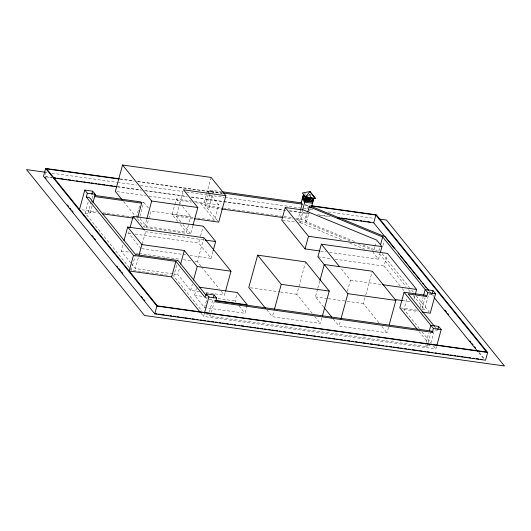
<?xml version="1.0" encoding="UTF-8"?>
<svg xmlns="http://www.w3.org/2000/svg" width="531" height="531" viewBox="0 0 531 531"><rect width="100%" height="100%" fill="white"/><g stroke="black" fill="none" stroke-linecap="round" stroke-linejoin="round"><path stroke-width="0.4" stroke-dasharray="2.65 1.99" d="M45.175 174.334L46.031 171.221M129.225 267.578L85.159 213.077L88.358 201.402M92.055 205.982L89.931 213.741L88.398 211.849L90.954 202.51M91.166 201.727L91.803 199.397M92.016 198.614L92.659 196.278L91.637 195.016M130.779 262.911L121.148 251.01L122.9 244.612M140.981 248.535L128.568 233.175L129.192 230.885M136.394 217.458L140.018 204.223M139.938 216.336L143.768 202.324L141.432 201.999M145.169 272.084L131.303 270.14L135.345 255.351M192.799 225.927L190.609 233.919L144.478 227.454L146.881 218.659M188.386 225.217L186.474 232.22L146.569 226.624L150.831 211.059L190.729 216.655L188.598 224.44M172.867 273.817L135.332 268.553L138.618 256.566M142.235 243.955L145.58 231.722L144.551 230.447M177.766 221.447L172.13 214.478L174.679 205.139M174.898 204.362L176.385 198.913L191.074 200.97M180.879 221.885L176.265 216.177L179.544 204.183M179.763 203.386L183.48 189.793M176.71 265.195L173.73 276.093L202.059 311.133M199.503 291.692L190.656 290.457L177.759 274.5L179.73 267.312M217.657 220.85L203.891 203.824L206.519 194.233M206.738 193.43L210.893 178.243M208.271 194.658L205.291 205.557L222.542 207.979M208.484 193.881L209.553 189.992L221.002 191.598M209.553 189.992L210.575 191.253L206.313 206.818L221.301 208.922M212.944 251.488L211.066 258.365L198.647 243.006L200.32 236.892M200.526 236.129L203.247 226.193M209.075 207.209L213.329 191.638M200.983 266.197L197.34 261.69L203.897 237.715M190.656 290.457L192.408 284.065M207.209 219.396L214.551 220.425L218.812 204.86L209.519 193.37M247.101 305.63L245.01 313.27L204.515 307.595L194.545 295.263L196.424 288.379M204.515 307.595L206.818 299.185L205.816 297.951M436.515 346.65L435.878 348.98L203.559 316.403L204.196 314.073M209.433 312.009L213.037 298.82M427.92 343.511L427.063 346.624L210.329 316.23L211.179 313.117M211.391 312.341L214.584 300.665M205.935 292.594L224.421 295.19L225.297 291.99M236.036 302.172L235.034 300.938L237.337 292.535M350.115 240.882L304.973 222.336L299.444 221.56L297.911 219.661L300.254 211.099M321.879 317.916L320.366 323.445L272.376 316.715L273.89 311.193M299.444 221.56L302.411 210.694M298.707 222.489L300.32 222.715L303.553 210.893M310.217 198.236L311.159 194.771L308.876 194.452M354.476 241.479L306.526 221.779L304.681 219.495L306.593 212.513M307.648 208.63L308.923 203.977M304.973 222.336L307.529 212.997M306.526 221.779L308.657 213.993M309.507 210.88L310.15 208.55M312.162 313.297L296.776 294.267L305.63 261.889M323.638 307.031L315.434 296.882L317.591 288.983M317.81 288.194L319.755 281.085M347.453 291.214L350.467 280.182L340.59 267.963M388.526 327.262L387.013 332.791L339.024 326.061L340.537 320.538M374.747 247.161L373.233 252.676L378.51 259.201L380.017 253.685M374.959 246.377L376.253 241.645M378.809 322.642L363.423 303.613L365.58 295.714M365.799 294.924L372.284 271.235M378.842 250.957L379.698 247.844M383.03 245.422L384.305 240.749M400.168 285.99L384.052 266.058L387.072 255.026M419.404 328.596L403.952 309.493L407.151 297.818M414.027 298.913L414.89 295.76M420.306 307.376L423.068 297.287M422.059 308.484L425.039 297.586M422.225 309.254L424.561 309.58L428.816 294.015L431.935 294.453M426.174 342.402L428.716 333.09M428.132 342.734L431.112 331.835M430.847 343.046L434.464 329.817M309.142 194.319L311.478 194.645M304.303 193.808L305.829 194.027M305.338 195.083L310.821 196.019M307.774 195.587L311.285 196.085M210.575 191.253L222.297 192.899M120.318 178.934L134.27 180.885M137.556 181.35L222.091 193.198M304.986 204.82L310.728 205.63M119.734 179.126L133.686 181.084M137.794 181.662L222.35 193.516M305.265 205.145L309.367 205.716M45.407 172.25L47.047 172.482M51.965 173.172L116.74 182.252M117.557 182.365L136.421 185.014M140.516 185.584L183.149 191.565M186.434 192.023L224.148 197.313M224.965 197.426L300.4 208.006M303.679 208.464L306.958 208.922M310.237 209.387L314.339 209.957M328.277 211.915L373.373 218.234M45.148 176.471L51.713 177.394M117.371 186.6L141.173 189.939M144.452 190.397L186.315 196.264M191.233 196.955L223.246 201.441M224.062 201.561L283.156 209.845M289.72 210.767L308.597 213.409M317.631 214.677L328.297 216.177M46.184 176.896L51.925 177.706M117.603 186.912L141.412 190.251M145.514 190.828L187.383 196.696M191.485 197.273L222.681 201.647M223.505 201.76L285.897 210.508M289.176 210.966L309.699 213.847M319.556 215.228L330.222 216.721M194.333 201.428L218.812 204.86M116.979 191.638L145.733 195.673M149.019 196.131L191.737 202.125M195.846 202.696L203.891 203.824M223.365 208.092L236.507 209.931M237.324 210.05L241.432 210.628M242.255 210.741L255.398 212.586M256.221 212.699L260.323 213.276M261.146 213.389L265.254 213.966M266.077 214.079L274.288 215.234M275.111 215.347L283.322 216.502M284.145 216.615L292.362 217.763M295.641 218.228L304.681 219.495M283.242 217.604L293.019 218.978M296.278 219.436L297.911 219.661M282.578 220.232L295.482 222.038M172.13 214.478L194.154 217.571M197.419 218.029L201.501 218.599M202.311 218.712L206.393 219.283M176.265 216.177L194.213 218.699M81.933 209.818L96.562 211.876M103.067 212.785L106.319 213.243M107.129 213.356L111.198 213.927M112.008 214.039L116.07 214.61M116.886 214.723L120.949 215.294M121.765 215.407L132.332 216.887M88.398 211.849L98.202 213.223M85.159 213.077L89.931 213.741M320.558 251.077L326.266 251.88M329.532 252.338L378.51 259.201M145.58 231.722L204.256 239.952M317.903 256.785L330.972 258.617M335.054 259.188L384.052 266.058M128.568 233.175L131.011 233.521M135.086 234.091L198.647 243.006M141.797 248.654L183.354 254.475M184.171 254.595L185.804 254.82M189.879 255.391L211.066 258.365M350.467 280.182L380.687 284.417M121.148 251.01L129.345 252.159M135.896 253.075L138.352 253.42M139.175 253.533L180.135 259.281M183.407 259.739L190.782 260.774M194.877 261.345L197.34 261.69M402.551 300.579L409.899 301.608M173.683 273.93L177.759 274.5M145.985 272.204L150.067 272.775M150.884 272.888L168.831 275.403M400.613 307.907L417.419 310.263M250.406 287.769L279.691 291.871M280.507 291.984L296.776 294.267M315.434 296.882L327.634 298.595M328.443 298.707L346.338 301.216M347.155 301.329L363.423 303.613M403.952 309.493L417.91 311.451M194.545 295.263L202.643 296.398M218.029 298.555L235.034 300.938M206.041 297.785L207.601 298.004M435.247 329.924L437.584 330.255M209.247 299.53L214.916 300.32M205.676 313.901L208.013 314.226M428.65 345.163L430.21 345.382M362.846 244.924L377.309 250.864M358.531 244.34L373.061 250.313M300.32 222.715L341.333 239.574M349.69 243.006L365.64 249.557M432.486 294.639L433.528 295.926M479.281 352.518L484.478 358.949M429.347 291.253L430.9 293.172M430.409 292.926L433.528 296.783M478.77 352.737L483.967 359.162M382.147 253.705L409.547 287.596M411.618 290.158L413.682 292.714M416.271 295.913L429.194 311.896M379.459 253.798L405.896 286.494M408.485 289.707L410.563 292.269M413.151 295.475L424.561 309.58M435.008 327.069L436.555 328.981M402.246 288.565L404.33 291.134M421.972 331.782L431.245 343.245M433.303 345.794L435.878 348.98M418.873 331.364L427.634 342.196M425.537 344.725L427.063 346.624M381.889 326.446L387.013 332.791M333.382 319.085L339.024 326.061M314.724 316.469L320.366 323.445M207.455 190.815L209.002 192.733M200.778 203.393L214.551 220.425M266.735 309.739L272.376 316.715M176.385 198.913L180.487 203.984M182.531 206.513L190.729 216.655M182.923 224.414L190.609 233.919M180.321 224.62L186.474 232.22M239.023 305.869L245.01 313.27M201.501 266.841L219.21 288.745M221.294 291.327L224.421 295.19M143.768 202.324L149.822 209.811M140.018 218.52L146.569 226.624M123.557 201.574L134.854 215.553M137.416 218.719L144.478 227.454M208.796 314.339L210.329 316.23M200.983 313.217L203.559 316.403M131.283 263.542L135.332 268.553M129.75 268.221L131.303 270.14"/><path stroke-width="0.8" d="M119.502 178.814L45.633 168.46L43.502 176.239L154.767 313.854L485.52 360.23L487.65 352.451L376.386 214.836L311.551 205.743M79.491 209.48L84.801 190.085L92.686 191.187L95.235 194.346L92.898 202.882M417.333 329.452L399.816 307.794L404.078 292.223L433.396 328.49L432.347 332.32L215.606 301.927L216.655 298.097L214.099 294.944L206.307 293.849L205.265 297.679L175.894 261.352L133.467 255.404L86.307 197.067L87.349 193.238L84.801 190.085M91.843 194.253L92.686 191.187M194.213 218.699L218.692 222.131L225.907 195.74L211.112 177.44L122.555 165.022L115.333 191.412L122.011 199.669M123.995 240.616L127.706 227.036L203.897 237.715L230.978 271.215L225.516 291.194M130.029 227.832L133.168 216.363L203.247 226.193L215.666 241.552L213.157 250.718M137.841 217.166L141.677 203.154L140.655 201.893L94.903 195.474M133.467 255.404L129.206 270.969L171.632 276.916L199.955 311.943M146.881 218.659L151.693 201.063L122.555 165.022M139.049 254.966L141.896 244.579L127.706 227.036M154.767 313.854L156.897 306.075L45.633 168.46M171.632 276.916L175.894 261.352M180.6 264.113L184.317 250.526L141.896 244.579M193.012 225.124L197.831 207.535L183.48 189.793L225.907 195.74M193.503 280.069L197.22 266.482L184.317 250.526M204.408 313.297L208.862 297.008L206.307 293.849M213.25 298.044L214.099 294.944M322.31 316.337L329.227 291.068L305.63 261.889L257.641 255.159L248.78 287.536L265.706 308.471M380.448 252.112L381.962 246.596L376.685 240.072L303.772 210.11L285.22 207.508L281.775 220.119L305.046 248.906L319.742 250.964M300.466 210.322L302.166 204.096L301.15 202.835L303.473 194.333M313.336 199.603L312.726 201.82L304.933 200.725L302.69 197.95L303.5 194.99L303.964 195.056L303.155 198.017M312.261 201.753L313.071 198.793L312.414 201.946L305.557 200.983L303.002 197.824L303.812 194.864M274.321 309.613L281.231 284.337L257.641 255.159M304.933 200.725L305.743 197.771L303.5 194.99M302.624 209.918L306.241 196.716L307.794 196.935M305.405 200.791L306.214 197.837M305.557 200.983L306.367 198.023L302.338 193.005L309.985 191.565L315.374 198.362L305.557 196.981L309.985 191.565L311.724 193.815M311.02 201.886L309.673 200.22L310.011 198.972M307.741 212.214L309.234 206.765L311.491 207.083L314.027 197.804M305.046 248.906L308.498 236.295L285.22 207.508M415.322 294.187L416.616 289.455L387.497 253.446L321.355 244.174L317.903 256.785L324.667 265.142M319.967 280.295L324.288 264.504L372.284 271.235L395.874 300.413L389.177 324.892M340.968 318.958L347.885 293.683L324.288 264.504M394.533 248.548L373.738 222.828L375.862 215.042L311.83 206.061M380.548 244.731L382.678 236.945L309.234 206.765M423.492 295.734L425.192 289.528L432.984 290.623L435.533 293.782L430.229 313.177L422.019 312.022M434.491 326.432L408.213 293.928L426.698 296.517L427.747 292.687L382.678 236.945M432.141 293.683L432.984 290.623M429.353 330.76L430.84 325.33L438.633 326.426L441.181 329.578L436.94 345.097M437.796 329.485L438.633 326.426M310.137 197.26L311.69 197.479M305.743 197.771L308.498 198.156M310.024 198.368L312.308 198.687M306.367 198.023L313.224 198.986M303.002 197.824L309.858 198.786L312.414 201.946M302.69 197.95L310.482 199.039L312.726 201.82M305.312 199.444L309.208 199.988M304.336 199.47L309.673 200.22M312.54 203.254L304.748 202.165L302.192 199.006M221.819 191.711L301.15 202.835M223.113 193.012L302.166 204.096M118.911 179.013L46.668 168.885L157.422 305.869L486.615 352.026L375.862 215.042M44.591 172.137L26.55 169.608L144.512 315.507L504.45 365.978L386.488 220.073L379.107 219.037M54.175 177.739L55.815 177.971M57.454 178.197L59.1 178.429M60.74 178.662L63.202 179.007M64.842 179.232L66.488 179.465M68.127 179.697L70.59 180.042M72.229 180.268L73.869 180.5M76.331 180.845L77.977 181.078M79.617 181.303L82.079 181.648M83.719 181.881L85.365 182.113M87.004 182.339L89.467 182.684M91.106 182.916L93.569 183.261M95.208 183.494L96.854 183.719M98.494 183.952L100.956 184.297M102.596 184.529L105.058 184.874M106.698 185.1L108.344 185.332M109.983 185.565L112.446 185.91M114.085 186.135L115.731 186.368M341.426 218.015L343.072 218.248M344.712 218.473L347.174 218.818M348.814 219.051L350.46 219.283M352.099 219.509L354.562 219.854M356.201 220.086L357.841 220.319M360.303 220.664L361.95 220.889M363.589 221.122L366.051 221.467M367.691 221.699L370.153 222.044M53.571 177.931L116.78 186.799M337.616 217.763L373.738 222.828M221.301 208.922L282.426 217.491M151.693 201.063L197.831 207.535M87.349 193.238L95.235 194.346M94.292 196.51L141.677 203.154M86.307 197.067L89.42 197.505L135.558 254.575L177.985 260.522L206.32 295.568M308.498 236.295L381.962 246.596M102.284 213.794L133.334 218.148M205.072 240.065L215.666 241.552M382.32 284.649L416.616 289.455M427.747 292.687L435.533 293.782M404.078 292.223L425.676 295.256L426.698 296.517M197.22 266.482L230.978 271.215M395.197 299.55L402.551 300.579M281.231 284.337L329.227 291.068M347.885 293.683L395.874 300.413M199.271 287.191L237.337 292.535L247.307 304.867L215.725 300.433M208.862 297.008L216.655 298.097M433.396 328.49L441.181 329.578M215.407 300.778L431.325 331.059L432.347 332.32M156.897 306.075L487.65 352.451M155.291 313.648L156.93 313.881M158.577 314.113L164.318 314.916M165.964 315.149L168.427 315.494M170.066 315.719L171.712 315.952M173.352 316.184L175.814 316.529M177.454 316.761L179.1 316.987M180.739 317.219L183.202 317.565M184.841 317.797L187.304 318.142M188.95 318.368L190.589 318.6M192.235 318.832L194.698 319.177M196.337 319.403L197.977 319.635M200.439 319.981L202.085 320.213M203.725 320.439L205.364 320.671M207.833 321.016L209.473 321.248M211.112 321.481L213.575 321.826M215.221 322.051L217.683 322.397M219.323 322.629L220.962 322.861M222.608 323.087L225.071 323.432M226.71 323.664L228.357 323.897M229.996 324.122L232.459 324.468M234.098 324.7L235.744 324.932M238.207 325.277L239.846 325.503M241.486 325.735L243.955 326.08M245.594 326.313L248.057 326.658M249.696 326.89L251.342 327.116M252.982 327.348L255.444 327.693M257.084 327.926L258.73 328.151M260.369 328.384L262.832 328.729M264.478 328.961L266.117 329.187M268.58 329.532L270.219 329.764M271.865 329.997L274.328 330.342M275.967 330.574L277.607 330.8M279.253 331.032L281.715 331.377M283.355 331.609L285.817 331.955M287.463 332.18L289.103 332.413M290.742 332.645L293.205 332.99M294.851 333.216L296.49 333.448M298.137 333.68L300.599 334.026M302.239 334.251L304.701 334.596M306.341 334.829L307.987 335.061M309.626 335.293L312.089 335.638M313.728 335.864L315.374 336.096M317.837 336.442L319.476 336.674M321.122 336.9L322.762 337.132M325.224 337.477L326.864 337.709M328.51 337.935L330.972 338.28M332.612 338.512L335.074 338.858M336.72 339.09L338.36 339.322M339.999 339.548L342.462 339.893M344.108 340.125L345.747 340.358M347.387 340.583L349.849 340.929M351.495 341.161L353.135 341.393M355.597 341.738L357.244 341.964M358.883 342.196L361.345 342.541M362.985 342.774L365.447 343.119M367.094 343.345L368.733 343.577M370.372 343.809L372.842 344.154M374.481 344.387L376.121 344.612M377.767 344.845L380.229 345.19M381.869 345.422L383.508 345.648M385.971 345.993L387.617 346.225M389.256 346.458L391.719 346.803M393.365 347.028L395.004 347.261M396.644 347.493L399.106 347.838M400.752 348.064L402.392 348.296M404.854 348.641L406.494 348.874M408.14 349.106L410.602 349.451M412.242 349.677L417.99 350.487M419.629 350.712L422.092 351.057M423.738 351.29L425.377 351.522M427.024 351.748L429.486 352.093M431.126 352.325L432.765 352.557M435.228 352.903L436.874 353.135M438.513 353.361L440.153 353.593M442.615 353.938L448.363 354.741M450.009 354.973L452.472 355.319M454.111 355.551L455.751 355.777M457.397 356.009L459.859 356.354M461.499 356.586L463.138 356.812M464.784 357.044L467.247 357.39M468.886 357.622L470.532 357.854M472.995 358.199L474.634 358.425M476.274 358.657L478.736 359.002M480.382 359.235L482.022 359.46M311.551 206.526L385.373 236.859L428.311 289.972M444.965 310.077L446.525 312.002M447.567 313.29L448.609 314.578M469.922 340.942L470.964 342.229M471.999 343.511L473.041 344.798M474.601 346.73L475.643 348.017M398.17 253.048L399.212 254.336M400.255 255.623L419.49 279.419M420.532 280.707L421.568 281.994M422.61 283.275L423.652 284.563M424.687 285.851L426.254 287.782M427.289 289.063L428.331 290.351M434.053 297.426L477.727 351.449M312.155 194.379L315.374 198.362M321.355 244.174L339.555 266.681M324.149 307.668L331.842 317.18M133.168 216.363L144.034 229.804M45.062 177.308L46.097 178.595M67.417 204.966L68.459 206.247M70.019 208.179L71.054 209.466M72.097 210.754L73.139 212.042M91.856 235.193L93.416 237.118M94.458 238.406L95.494 239.693M116.813 266.058L117.855 267.345M118.891 268.633L120.451 270.564M121.493 271.845L122.535 273.133M141.253 296.285L142.812 298.216M143.855 299.504L144.89 300.785"/></g></svg>
